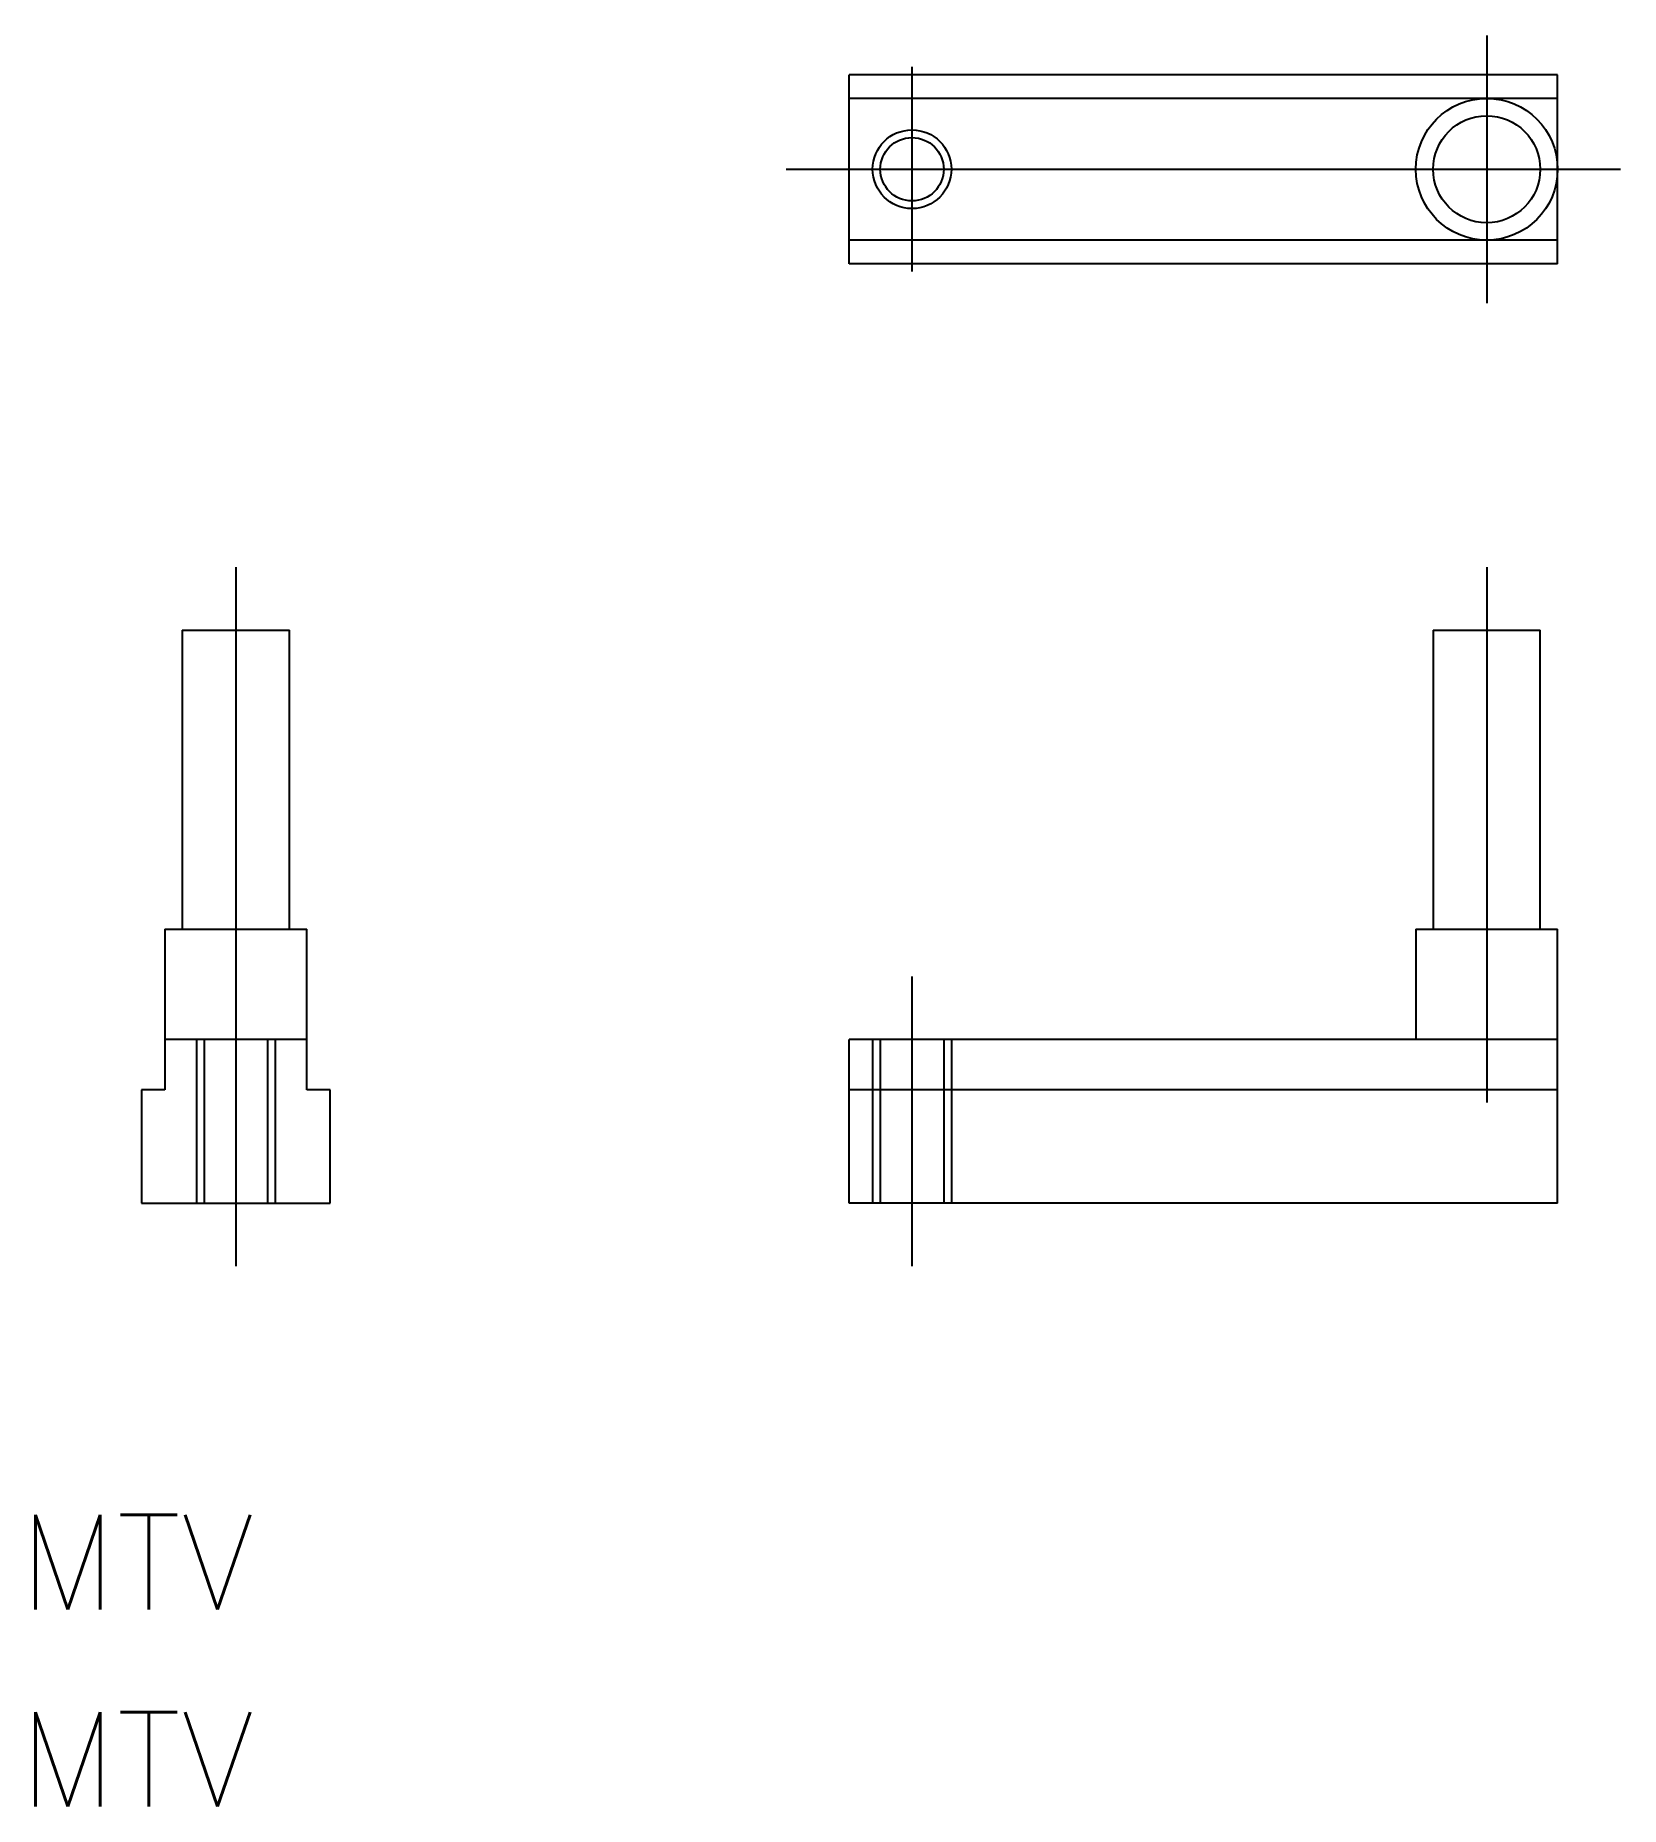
# Model space of a CAD drawing. Extents: x -6.4 to 44, y -19.2 to 37.1.
import ezdxf

# ---------------------------------------------------------------- set-up
doc = ezdxf.new("R2010")
doc.units = 0
doc.linetypes.add('CENTER', pattern=[50.8, 31.75, -6.35, 6.35, -6.35])
doc.linetypes.add('DASHED', pattern=[19.05, 12.7, -6.35])
doc.layers.get('0').update_dxf_attribs({"linetype": 'CONTINUOUS'})
doc.layers.add('CENTER', color=1, linetype='CENTER')
doc.styles.get("Standard").update_dxf_attribs({"font": 'txt.shx', "height": 3, "bigfont": 'bigfont.shx'})

msp = doc.modelspace()

# ---------------------------------------------------------------- linework, layer by layer
at = {"color": 7, "linetype": 'CONTINUOUS'}
for p, q in [((19.471, 29.835), (19.471, 35.835)), ((41.971, 35.835), (19.471, 35.835)), ((41.971, 29.835), (41.971, 35.835)), ((39.721, 35.085), (19.471, 35.085)), ((41.971, 35.085), (39.721, 35.085)), ((39.721, 30.585), (19.471, 30.585)), ((41.971, 30.585), (39.721, 30.585)), ((41.971, 29.835), (19.471, 29.835)), ((-1.7, 18.2), (-1.7, 8.7)), ((-1.7, 18.2), (1.7, 18.2)), ((1.7, 8.7), (1.7, 18.2)), ((38.021, 18.2), (41.421, 18.2)), ((38.021, 18.2), (38.021, 8.7)), ((41.421, 8.7), (41.421, 18.2)), ((-2.25, 8.7), (2.25, 8.7)), ((-2.25, 8.7), (-2.25, 3.6)), ((2.25, 3.6), (2.25, 8.7)), ((37.471, 8.7), (41.971, 8.7)), ((37.471, 8.7), (37.471, 5.2)), ((41.971, 0), (41.971, 8.7)), ((2.25, 5.2), (-2.25, 5.2)), ((19.471, 0), (19.471, 5.2)), ((41.971, 5.2), (19.471, 5.2)), ((-3, 3.6), (-3, 0)), ((-2.25, 3.6), (-3, 3.6)), ((3, 3.6), (2.25, 3.6)), ((3, 0), (3, 3.6)), ((41.971, 3.6), (19.471, 3.6)), ((-3, 0), (3, 0)), ((41.971, 0), (19.471, 0))]:
    msp.add_line(p, q, dxfattribs=at)
at = {"color": 3, "linetype": 'DASHED'}
for p, q in [((-1.25, 5.2), (-1.25, 0)), ((-1.006, 5.2), (-1.006, 0)), ((1.007, 5.2), (1.007, 0)), ((1.25, 5.2), (1.25, 0)), ((20.221, 5.2), (20.221, 0)), ((20.465, 5.2), (20.465, 0)), ((22.478, 5.2), (22.478, 0)), ((22.721, 5.2), (22.721, 0))]:
    msp.add_line(p, q, dxfattribs=at)
at = {"color": 7, "linetype": 'CONTINUOUS'}
for centre, radius in [((39.721, 32.835), 2.25), ((39.721, 32.835), 1.7), ((21.471, 32.835), 1.006)]:
    msp.add_circle(centre, radius, dxfattribs=at)
at = {"color": 3, "linetype": 'CONTINUOUS'}
msp.add_circle((21.471, 32.835), 1.25, dxfattribs=at)
at = {"layer": 'CENTER', "color": 1, "linetype": 'CENTER'}
for p, q in [((39.721, 37.085), (39.721, 28.585)), ((21.471, 36.085), (21.471, 29.585)), ((17.471, 32.835), (43.971, 32.835)), ((0, 20.2), (0, -2)), ((39.721, 20.2), (39.721, 3.2)), ((21.471, 7.2), (21.471, -2))]:
    msp.add_line(p, q, dxfattribs=at)

# ---------------------------------------------------------------- texts
at = {"color": 7, "linetype": 'CONTINUOUS'}
for p in [(-6.877, -12.901), (-6.877, -19.162)]:
    msp.add_text('MTV', height=3, dxfattribs=at).set_placement(p)

doc.saveas('drawing.dxf')
